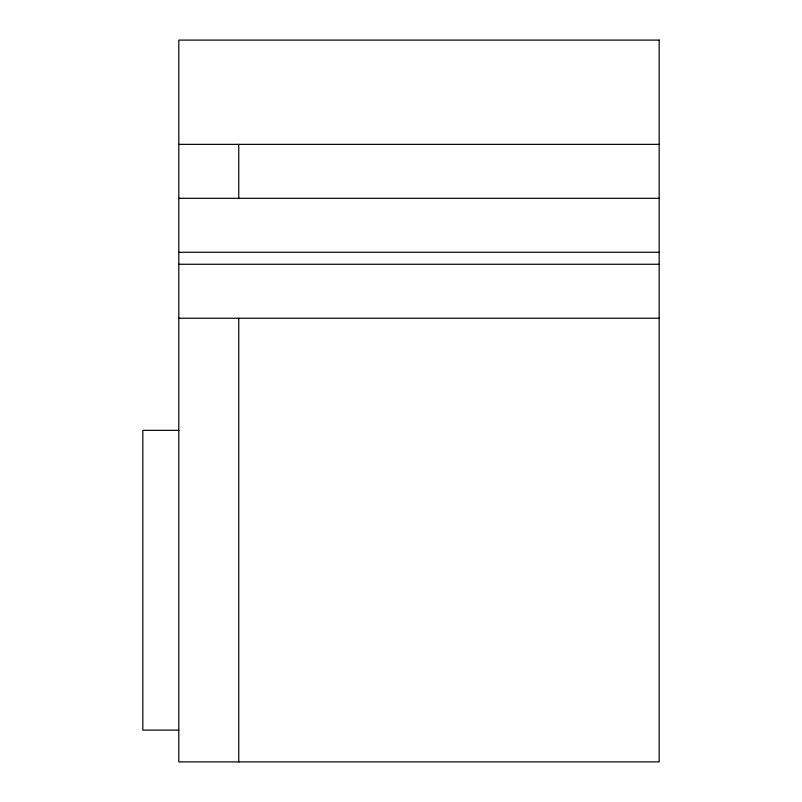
<?xml version="1.0" encoding="UTF-8"?>
<svg xmlns="http://www.w3.org/2000/svg" width="802" height="802" viewBox="0 0 802 802"><rect width="100%" height="100%" fill="white"/><g stroke="black" fill="none" stroke-linecap="round" stroke-linejoin="round"><path stroke-width="1.2" d="M178.806 144.36L659.174 144.36M178.806 198.315L659.174 198.315M178.806 252.279L659.174 252.279M178.806 264.269L659.174 264.269M178.806 318.224L659.174 318.224M178.806 430.343L142.826 430.343L142.826 730.121L178.806 730.121M238.755 144.36L238.755 198.315M238.755 318.224L238.755 761.9M659.174 40.1L178.806 40.1L178.806 761.9L659.174 761.9L659.174 40.1"/></g></svg>
